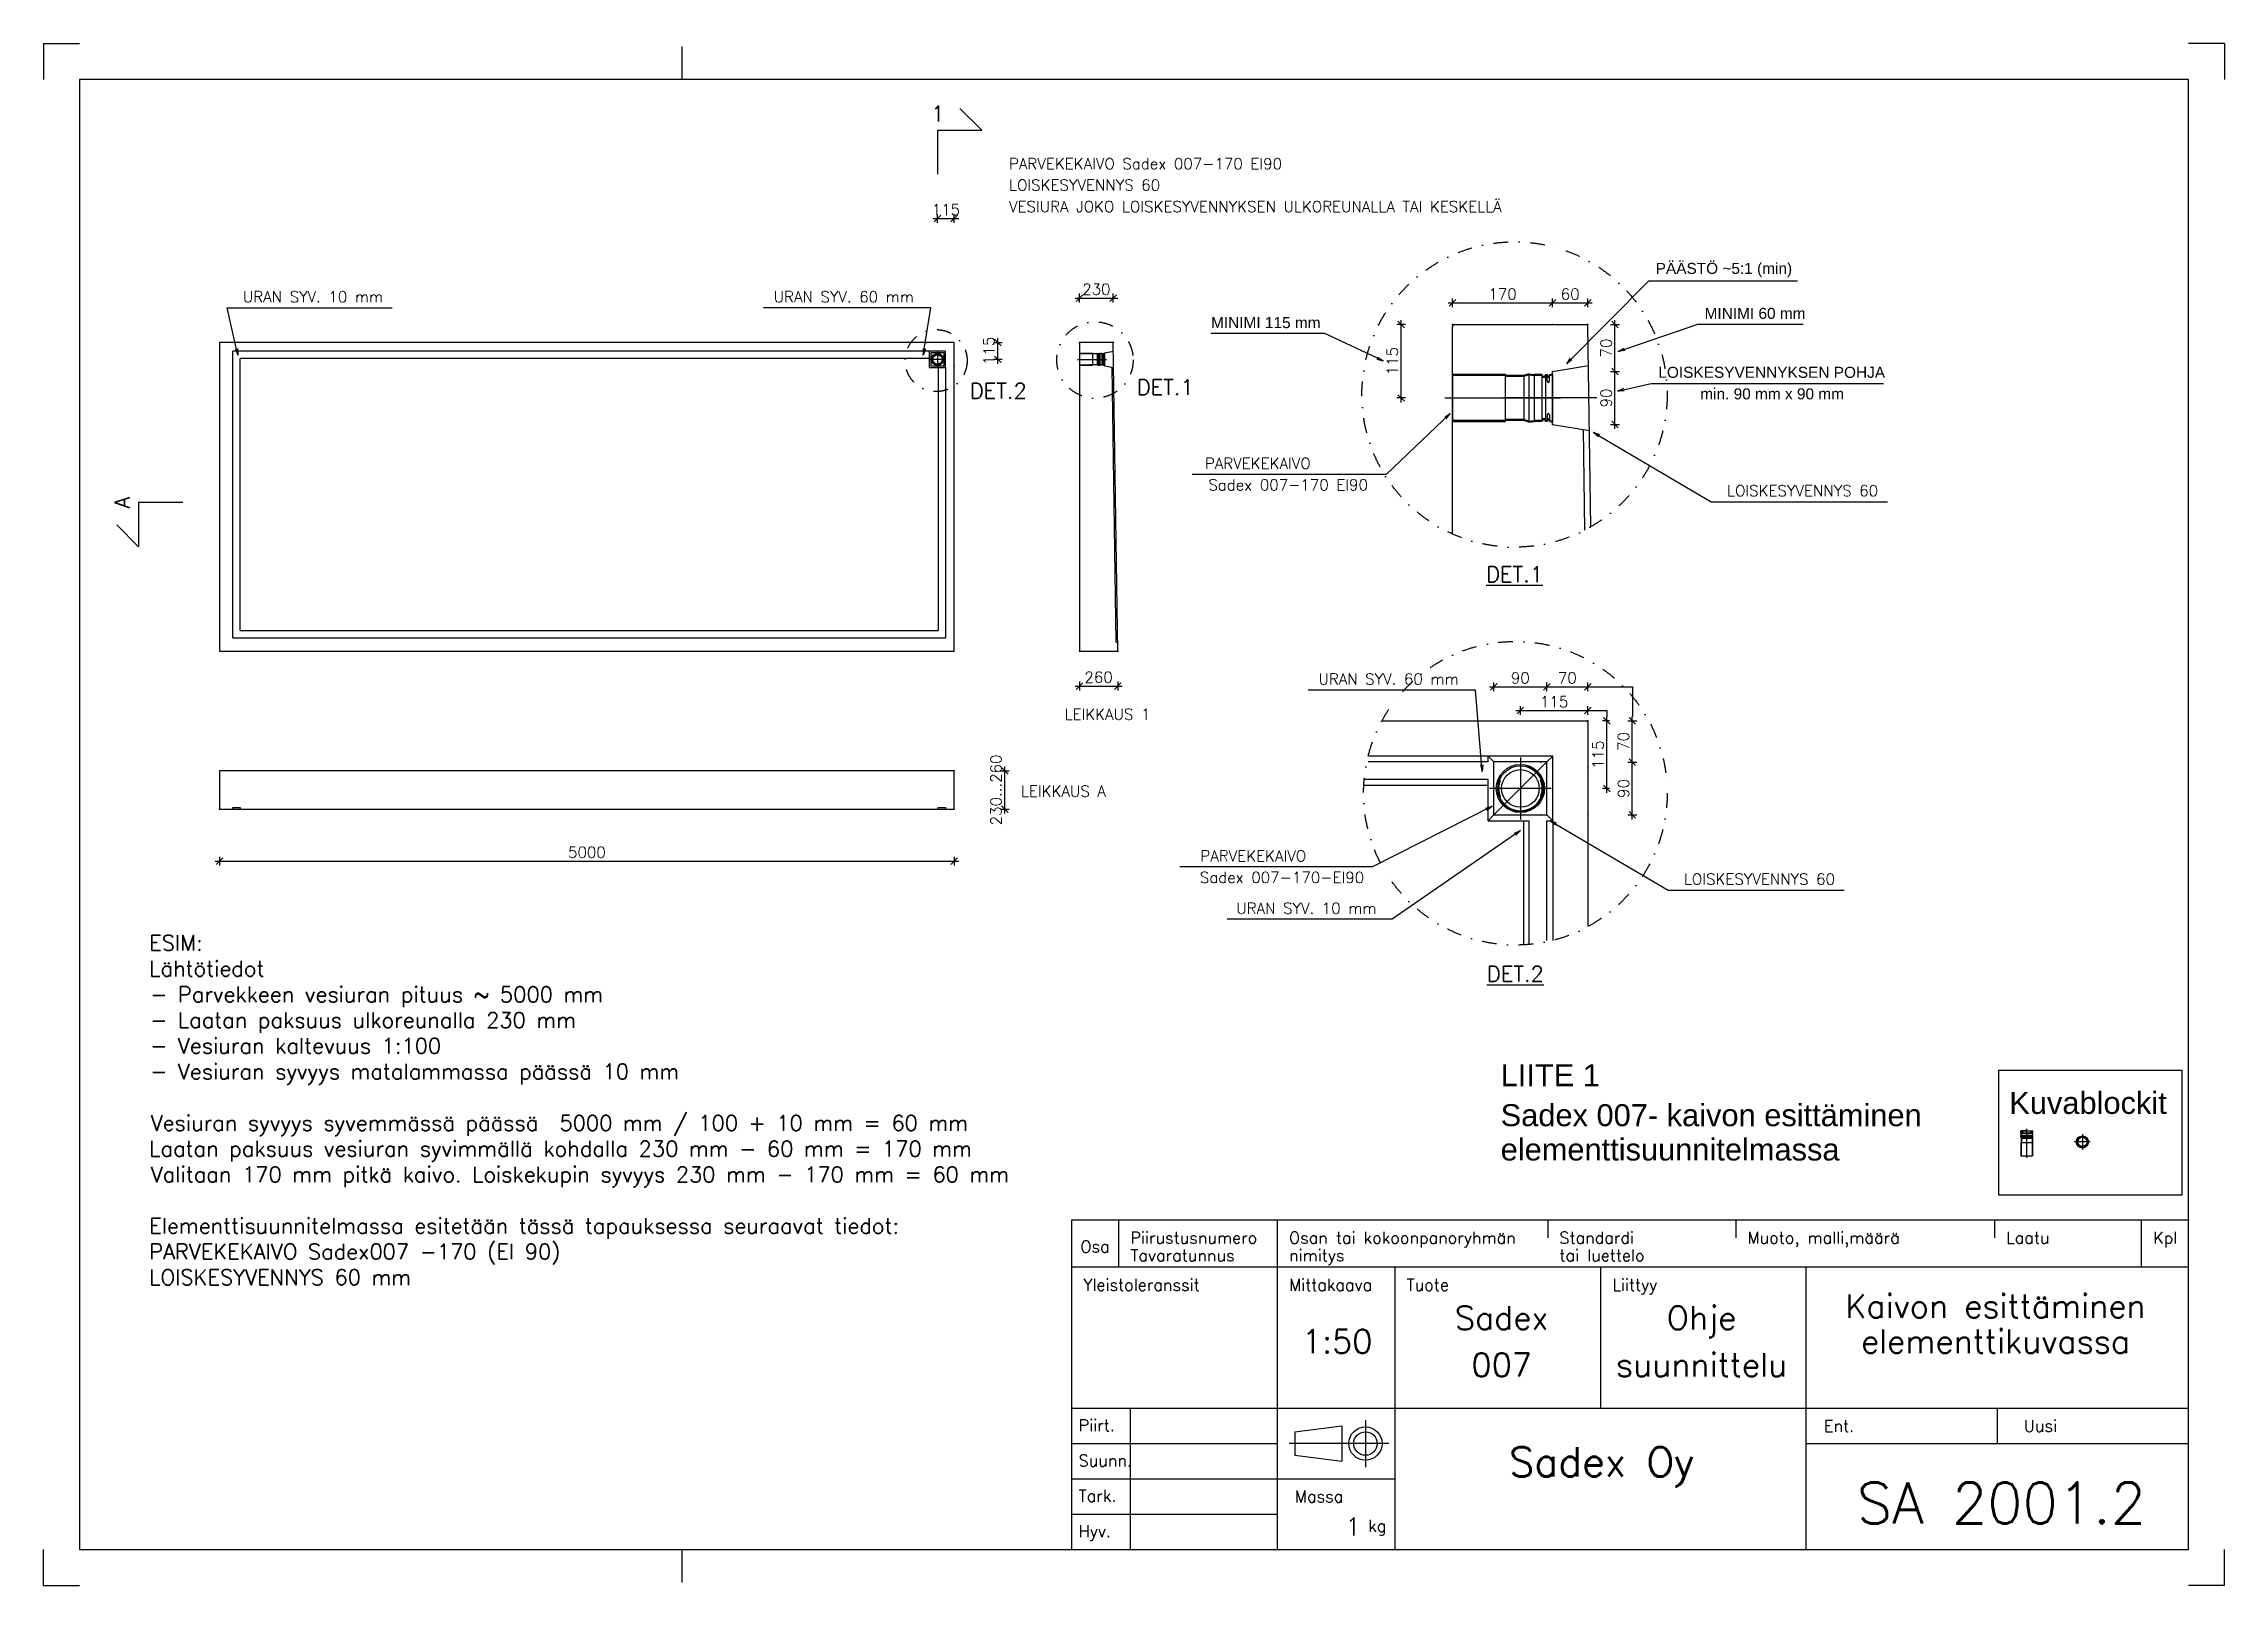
# Model space of a CAD drawing. Header units: millimetres. Extents: x 5 to 14845, y 5 to 10495.
import ezdxf
from ezdxf.enums import TextEntityAlignment as Align

# ---------------------------------------------------------------- set-up
doc = ezdxf.new("R2010")
doc.units = ezdxf.units.MM
doc.header["$LTSCALE"] = 50
for name, pattern in [('DASHDOT', [25.4, 12.7, -6.35, 0, -6.35]), ('DASHED', [4, 2, -2]), ('PKEL', [5, 2, -1.5, 0, -1.5])]:
    doc.linetypes.add(name, pattern=pattern)
for name, color, linetype in [('A2MERKINNAT_ALA', 7, 'Continuous'), ('K_ARKKI', 1, 'Continuous'), ('K_KESKIVIIVA', 7, 'Continuous'), ('OSASUURENNOS_KEHYS', 7, 'Continuous'), ('OSASUURENNOS_TEKSTI', 7, 'Continuous'), ('R8MERKINNAT', 7, 'Continuous')]:
    doc.layers.add(name, color=color, linetype=linetype)
doc.styles.add('arial', font='arial.ttf', dxfattribs={"width": 0.8})
doc.styles.add('MODERN', font='ROMANS')
doc.styles.get("Standard").update_dxf_attribs({"font": 'ROMANS'})
doc.dimstyles.new('OSAMITAT_HOUSE_30', dxfattribs={"dimscale": 30, "dimtxt": 2.5, "dimasz": 1.5, "dimexe": 1, "dimexo": 0, "dimgap": 0.75, "dimtad": 1, "dimdec": 0, "dimdsep": 46, "dimtxsty": 'Standard', "dimblk": 'OBLIQUE', "dimcen": 0.09, "dimdle": 1, "dimazin": 2, "dimtfac": 1, "dimtdec": 3, "dimtmove": 1, "dimatfit": 3, "dimldrblk": 'OPEN', "dimfxl": 0, "dimtolj": 1, "dimarcsym": 0})

# ---------------------------------------------------------------- blocks, each defined once
blk = doc.blocks.new('ALMERK')
at = {"linetype": 'Continuous', "lineweight": -3}
for p, q in [((-10, 10), (-5.05, 14.95)), ((0, 10), (-10, 10)), ((0, 0), (0, 10))]:
    blk.add_line(p, q, dxfattribs=at)
at = {"lineweight": -3}
blk.add_attdef('MERKINTÄ', text='', height=3.5, dxfattribs=at).set_placement((0, 12), align=Align.CENTER)
blk = doc.blocks.new('_OBLIQUE')
at = {"color": 0, "linetype": 'ByBlock', "lineweight": -2}
blk.add_line((-0.5, -0.5), (0.5, 0.5), dxfattribs=at)
blk = doc.blocks.new('*D8')
at = {"color": 0, "linetype": 'Continuous', "lineweight": -2}
for p, q in [((7024, 6124), (7344, 6124)), ((7054, 6154), (7054, 6094)), ((7314, 6154), (7314, 6094))]:
    blk.add_line(p, q, dxfattribs=at)
for p in [(7054, 6362), (7314, 6362), (7314, 6124)]:
    blk.add_point(p, dxfattribs=at)
at = {"color": 0, "linetype": 'Continuous', "lineweight": -2, "xscale": 45, "yscale": 45}
blk.add_blockref('_OBLIQUE', (7054, 6124), dxfattribs=at)
at = {"color": 0, "linetype": 'Continuous', "lineweight": -2, "xscale": 45, "yscale": 45, "rotation": 180}
blk.add_blockref('_OBLIQUE', (7314, 6124), dxfattribs=at)
at = {"color": 0, "lineweight": -2, "insert": (7184, 6184), "char_height": 75, "attachment_point": 5}
blk.add_mtext('260', dxfattribs=at)
blk = doc.blocks.new('_OPEN')
at = {"color": 0, "linetype": 'ByBlock', "lineweight": -2}
for p, q in [((-1, 0.17), (0, 0)), ((-1, -0.17), (0, 0)), ((0, 0), (-1, 0))]:
    blk.add_line(p, q, dxfattribs=at)
blk = doc.blocks.new('*D9')
at = {"color": 0, "linetype": 'Continuous', "lineweight": -2}
for p, q in [((7024, 8764), (7314, 8764)), ((7054, 8734), (7054, 8794)), ((7284, 8734), (7284, 8794))]:
    blk.add_line(p, q, dxfattribs=at)
for p in [(7284, 8764), (7054, 8462), (7284, 8462)]:
    blk.add_point(p, dxfattribs=at)
at = {"color": 0, "linetype": 'Continuous', "lineweight": -2, "xscale": 45, "yscale": 45}
blk.add_blockref('_OBLIQUE', (7054, 8764), dxfattribs=at)
at = {"color": 0, "linetype": 'Continuous', "lineweight": -2, "xscale": 45, "yscale": 45, "rotation": 180}
blk.add_blockref('_OBLIQUE', (7284, 8764), dxfattribs=at)
at = {"color": 0, "lineweight": -2, "insert": (7169, 8824), "char_height": 75, "attachment_point": 5}
blk.add_mtext('230', dxfattribs=at)
blk = doc.blocks.new('*D10')
at = {"color": 0, "linetype": 'Continuous', "lineweight": -2}
for p, q in [((1172, 4933), (6232, 4933)), ((1202, 4963), (1202, 4903)), ((6202, 4963), (6202, 4903))]:
    blk.add_line(p, q, dxfattribs=at)
for p in [(1202, 5287), (6202, 5287), (6202, 4933)]:
    blk.add_point(p, dxfattribs=at)
at = {"color": 0, "linetype": 'Continuous', "lineweight": -2, "xscale": 45, "yscale": 45, "rotation": 180}
blk.add_blockref('_OBLIQUE', (1202, 4933), dxfattribs=at)
at = {"color": 0, "linetype": 'Continuous', "lineweight": -2, "xscale": 45, "yscale": 45}
blk.add_blockref('_OBLIQUE', (6202, 4933), dxfattribs=at)
at = {"color": 0, "lineweight": -2, "insert": (3702, 4993), "char_height": 75, "attachment_point": 5}
blk.add_mtext('5000', dxfattribs=at)
blk = doc.blocks.new('*D11')
at = {"color": 0, "linetype": 'Continuous', "lineweight": -2}
for p, q in [((6057, 9305), (6232, 9305)), ((6087, 9275), (6087, 9335)), ((6202, 9275), (6202, 9335))]:
    blk.add_line(p, q, dxfattribs=at)
for p in [(6202, 9305), (6087, 8302), (6202, 8302)]:
    blk.add_point(p, dxfattribs=at)
at = {"color": 0, "linetype": 'Continuous', "lineweight": -2, "xscale": 45, "yscale": 45}
blk.add_blockref('_OBLIQUE', (6087, 9305), dxfattribs=at)
at = {"color": 0, "linetype": 'Continuous', "lineweight": -2, "xscale": 45, "yscale": 45, "rotation": 180}
blk.add_blockref('_OBLIQUE', (6202, 9305), dxfattribs=at)
at = {"color": 0, "lineweight": -2, "insert": (6145, 9365), "char_height": 75, "attachment_point": 5}
blk.add_mtext('115', dxfattribs=at)
blk = doc.blocks.new('*D12')
at = {"color": 0, "linetype": 'Continuous', "lineweight": -2}
for p, q in [((6468, 8462), (6528, 8462)), ((6498, 8317), (6498, 8492)), ((6468, 8347), (6528, 8347))]:
    blk.add_line(p, q, dxfattribs=at)
for p in [(6012, 8462), (6498, 8462), (6042, 8347)]:
    blk.add_point(p, dxfattribs=at)
at = {"color": 0, "linetype": 'Continuous', "lineweight": -2, "xscale": 45, "yscale": 45}
for p, rotation in [((6498, 8462), 270), ((6498, 8347), 90)]:
    blk.add_blockref('_OBLIQUE', p, dxfattribs=dict(at, rotation=rotation))
at = {"color": 0, "lineweight": -2, "insert": (6438, 8404), "char_height": 75, "attachment_point": 5, "rotation": 90}
blk.add_mtext('115', dxfattribs=at)
blk = doc.blocks.new('*D13')
at = {"color": 0, "linetype": 'Continuous', "lineweight": -2}
for p, q in [((9593, 8701), (9593, 8761)), ((10273, 8701), (10273, 8761)), ((9563, 8731), (10303, 8731))]:
    blk.add_line(p, q, dxfattribs=at)
for p in [(10273, 8731), (9593, 8584), (10273, 8264)]:
    blk.add_point(p, dxfattribs=at)
at = {"color": 0, "linetype": 'Continuous', "lineweight": -2, "xscale": 45, "yscale": 45, "rotation": 180}
blk.add_blockref('_OBLIQUE', (9593, 8731), dxfattribs=at)
at = {"color": 0, "linetype": 'Continuous', "lineweight": -2, "xscale": 45, "yscale": 45}
blk.add_blockref('_OBLIQUE', (10273, 8731), dxfattribs=at)
at = {"color": 0, "lineweight": -2, "insert": (9933, 8791), "char_height": 75, "attachment_point": 5}
blk.add_mtext('170', dxfattribs=at)
blk = doc.blocks.new('*D14')
at = {"color": 0, "linetype": 'Continuous', "lineweight": -2}
for p, q in [((10273, 8701), (10273, 8761)), ((10513, 8701), (10513, 8761)), ((10243, 8731), (10543, 8731))]:
    blk.add_line(p, q, dxfattribs=at)
for p in [(10513, 8731), (10513, 8584), (10273, 8264)]:
    blk.add_point(p, dxfattribs=at)
at = {"color": 0, "linetype": 'Continuous', "lineweight": -2, "xscale": 45, "yscale": 45}
blk.add_blockref('_OBLIQUE', (10273, 8731), dxfattribs=at)
at = {"color": 0, "linetype": 'Continuous', "lineweight": -2, "xscale": 45, "yscale": 45, "rotation": 180}
blk.add_blockref('_OBLIQUE', (10513, 8731), dxfattribs=at)
at = {"color": 0, "lineweight": -2, "insert": (10393, 8791), "char_height": 75, "attachment_point": 5}
blk.add_mtext('60', dxfattribs=at)
blk = doc.blocks.new('*D15')
at = {"color": 0, "linetype": 'Continuous', "lineweight": -2}
for p, q in [((10668, 8264), (10728, 8264)), ((10698, 7874), (10698, 8294)), ((10668, 7904), (10728, 7904))]:
    blk.add_line(p, q, dxfattribs=at)
for p in [(10273, 8264), (10698, 8264), (10273, 7904)]:
    blk.add_point(p, dxfattribs=at)
at = {"color": 0, "linetype": 'Continuous', "lineweight": -2, "xscale": 45, "yscale": 45}
for p, rotation in [((10698, 8264), 90), ((10698, 7904), 270)]:
    blk.add_blockref('_OBLIQUE', p, dxfattribs=dict(at, rotation=rotation))
at = {"color": 0, "lineweight": -2, "insert": (10638, 8084), "char_height": 75, "attachment_point": 5, "rotation": 90}
blk.add_mtext('90', dxfattribs=at)
blk = doc.blocks.new('*D16')
at = {"color": 0, "linetype": 'Continuous', "lineweight": -2}
for p, q in [((10698, 8234), (10698, 8614)), ((10668, 8584), (10728, 8584)), ((10668, 8264), (10728, 8264))]:
    blk.add_line(p, q, dxfattribs=at)
for p in [(10273, 8584), (10698, 8584), (10273, 8264)]:
    blk.add_point(p, dxfattribs=at)
at = {"color": 0, "linetype": 'Continuous', "lineweight": -2, "xscale": 45, "yscale": 45}
for p, rotation in [((10698, 8584), 90), ((10698, 8264), 270)]:
    blk.add_blockref('_OBLIQUE', p, dxfattribs=dict(at, rotation=rotation))
at = {"color": 0, "lineweight": -2, "insert": (10638, 8424), "char_height": 75, "attachment_point": 5, "rotation": 90}
blk.add_mtext('70', dxfattribs=at)
blk = doc.blocks.new('*D17')
at = {"color": 0, "linetype": 'Continuous', "lineweight": -2}
for p, q in [((9243, 8054), (9243, 8614)), ((9273, 8584), (9213, 8584)), ((9273, 8084), (9213, 8084))]:
    blk.add_line(p, q, dxfattribs=at)
for p in [(9243, 8584), (9593, 8584), (9593, 8084)]:
    blk.add_point(p, dxfattribs=at)
at = {"color": 0, "linetype": 'Continuous', "lineweight": -2, "xscale": 45, "yscale": 45}
for p, rotation in [((9243, 8584), 90), ((9243, 8084), 270)]:
    blk.add_blockref('_OBLIQUE', p, dxfattribs=dict(at, rotation=rotation))
at = {"color": 0, "lineweight": -2, "insert": (9183, 8334), "char_height": 75, "attachment_point": 5, "rotation": 90}
blk.add_mtext('115', dxfattribs=at)
blk = doc.blocks.new('*D18')
at = {"color": 0, "linetype": 'Continuous', "lineweight": -2}
for p, q in [((6516, 5547), (6576, 5547)), ((6546, 5257), (6546, 5577)), ((6516, 5287), (6576, 5287))]:
    blk.add_line(p, q, dxfattribs=at)
for p in [(6202, 5547), (6546, 5547), (6202, 5287)]:
    blk.add_point(p, dxfattribs=at)
at = {"color": 0, "linetype": 'Continuous', "lineweight": -2, "xscale": 45, "yscale": 45}
for p, rotation in [((6546, 5547), 270), ((6546, 5287), 90)]:
    blk.add_blockref('_OBLIQUE', p, dxfattribs=dict(at, rotation=rotation))
at = {"color": 0, "lineweight": -2, "insert": (6486, 5417), "char_height": 75, "attachment_point": 5, "rotation": 90}
blk.add_mtext('230...260', dxfattribs=at)
blk = doc.blocks.new('*D19')
at = {"color": 0, "linetype": 'Continuous', "lineweight": -2}
for p, q in [((10024, 5957), (10544, 5957)), ((10054, 5927), (10054, 5987)), ((10514, 5927), (10514, 5987))]:
    blk.add_line(p, q, dxfattribs=at)
for p in [(10514, 5957), (10054, 5293), (10514, 5253)]:
    blk.add_point(p, dxfattribs=at)
at = {"color": 0, "linetype": 'Continuous', "lineweight": -2, "xscale": 45, "yscale": 45, "rotation": 180}
blk.add_blockref('_OBLIQUE', (10054, 5957), dxfattribs=at)
at = {"color": 0, "linetype": 'Continuous', "lineweight": -2, "xscale": 45, "yscale": 45}
blk.add_blockref('_OBLIQUE', (10514, 5957), dxfattribs=at)
at = {"color": 0, "lineweight": -2, "insert": (10284, 6017), "char_height": 75, "attachment_point": 5}
blk.add_mtext('115', dxfattribs=at)
blk = doc.blocks.new('*D20')
at = {"color": 0, "linetype": 'Continuous', "lineweight": -2}
for p, q in [((9844, 6119), (10264, 6119)), ((9874, 6089), (9874, 6149)), ((10234, 6089), (10234, 6149))]:
    blk.add_line(p, q, dxfattribs=at)
for p in [(10234, 6119), (9874, 5567), (10234, 5567)]:
    blk.add_point(p, dxfattribs=at)
at = {"color": 0, "linetype": 'Continuous', "lineweight": -2, "xscale": 45, "yscale": 45, "rotation": 180}
blk.add_blockref('_OBLIQUE', (9874, 6119), dxfattribs=at)
at = {"color": 0, "linetype": 'Continuous', "lineweight": -2, "xscale": 45, "yscale": 45}
blk.add_blockref('_OBLIQUE', (10234, 6119), dxfattribs=at)
at = {"color": 0, "lineweight": -2, "insert": (10054, 6179), "char_height": 75, "attachment_point": 5}
blk.add_mtext('90', dxfattribs=at)
blk = doc.blocks.new('*D21')
at = {"color": 0, "linetype": 'Continuous', "lineweight": -2}
for p, q in [((10204, 6119), (10544, 6119)), ((10234, 6089), (10234, 6149)), ((10514, 6089), (10514, 6149))]:
    blk.add_line(p, q, dxfattribs=at)
for p in [(10514, 6119), (10234, 5567), (10514, 5567)]:
    blk.add_point(p, dxfattribs=at)
at = {"color": 0, "linetype": 'Continuous', "lineweight": -2, "xscale": 45, "yscale": 45, "rotation": 180}
blk.add_blockref('_OBLIQUE', (10234, 6119), dxfattribs=at)
at = {"color": 0, "linetype": 'Continuous', "lineweight": -2, "xscale": 45, "yscale": 45}
blk.add_blockref('_OBLIQUE', (10514, 6119), dxfattribs=at)
at = {"color": 0, "lineweight": -2, "insert": (10374, 6179), "char_height": 75, "attachment_point": 5}
blk.add_mtext('70', dxfattribs=at)
blk = doc.blocks.new('*D22')
at = {"color": 0, "linetype": 'Continuous', "lineweight": -2}
for p, q in [((10786, 5607), (10846, 5607)), ((10816, 5217), (10816, 5637)), ((10786, 5247), (10846, 5247))]:
    blk.add_line(p, q, dxfattribs=at)
for p in [(10194, 5607), (10816, 5607), (10194, 5247)]:
    blk.add_point(p, dxfattribs=at)
at = {"color": 0, "linetype": 'Continuous', "lineweight": -2, "xscale": 45, "yscale": 45}
for p, rotation in [((10816, 5607), 90), ((10816, 5247), 270)]:
    blk.add_blockref('_OBLIQUE', p, dxfattribs=dict(at, rotation=rotation))
at = {"color": 0, "lineweight": -2, "insert": (10756, 5427), "char_height": 75, "attachment_point": 5, "rotation": 90}
blk.add_mtext('90', dxfattribs=at)
blk = doc.blocks.new('*D23')
at = {"color": 0, "linetype": 'Continuous', "lineweight": -2}
for p, q in [((10786, 5887), (10846, 5887)), ((10816, 5577), (10816, 5917)), ((10786, 5607), (10846, 5607))]:
    blk.add_line(p, q, dxfattribs=at)
for p in [(10514, 5887), (10816, 5887), (10194, 5607)]:
    blk.add_point(p, dxfattribs=at)
at = {"color": 0, "linetype": 'Continuous', "lineweight": -2, "xscale": 45, "yscale": 45}
for p, rotation in [((10816, 5887), 90), ((10816, 5607), 270)]:
    blk.add_blockref('_OBLIQUE', p, dxfattribs=dict(at, rotation=rotation))
at = {"color": 0, "lineweight": -2, "insert": (10756, 5747), "char_height": 75, "attachment_point": 5, "rotation": 90}
blk.add_mtext('70', dxfattribs=at)
blk = doc.blocks.new('Sadex007x-170-sivu')
at = {"color": 1, "linetype": 'Continuous', "lineweight": -3}
for p, q in [((0, 0), (-41, 0)), ((-40, -5), (-41, 0)), ((-40, 0), (40, 0)), ((40, 0), (41, 0)), ((40, -5), (41, 0)), ((-41, -40), (-40, -31)), ((-40, -5), (-38.5, -5)), ((-40, -5), (-39, -5)), ((-40, -12), (-40, -9)), ((-40, -9), (-38.5, -9)), ((-40, -12), (-38.5, -12)), ((-40, -12), (-39, -12)), ((-40, -18), (-38.5, -18)), ((-40, -18), (-40, -31)), ((-37, -15.5), (-37, -14.5)), ((37, -15.5), (37, -14.5)), ((40, -5), (38.5, -5)), ((40, -9), (38.5, -9)), ((40, -12), (38.5, -12)), ((40, -18), (38.5, -18)), ((40, -5), (39, -5)), ((40, -12), (39, -12)), ((40, -9), (40, -12)), ((40, -18), (40, -31)), ((41, -40), (40, -31)), ((-41, -40), (-38.3, -49)), ((-38.3, -49), (-38.3, -103.5)), ((41, -40), (38.2, -49)), ((38.2, -49), (38.2, -103.5)), ((-33.5, -170), (33.5, -170))]:
    blk.add_line(p, q, dxfattribs=at)
at = {"color": 7, "linetype": 'DASHED', "lineweight": -3}
for p, q in [((-38.5, -5), (-39.5, 0)), ((39.5, 0), (38.5, -5)), ((-39.5, -40), (-38.5, -31)), ((-38.5, -12.1), (-38.5, -9)), ((-38.5, -18), (-38.5, -31)), ((-35.5, -15.5), (-35.5, -14.5)), ((35.5, -15.5), (35.5, -14.5)), ((38.5, -9), (38.5, -12)), ((38.5, -18), (38.5, -31)), ((39.5, -40), (38.5, -31)), ((-39.5, -40), (-36.8, -49)), ((-36.8, -49), (-36.8, -80)), ((39.5, -40), (36.8, -49)), ((36.8, -49), (36.8, -80)), ((-38.5, -80), (-38.5, -170)), ((38.5, -80), (38.5, -170))]:
    blk.add_line(p, q, dxfattribs=at)
at = {"color": 7, "linetype": 'DASHDOT', "lineweight": -3}
blk.add_line((0, -183.1), (0, 13.6), dxfattribs=at)
at = {"color": 8, "linetype": 'Continuous', "lineweight": -3}
for p, q in [((-40, -31), (40, -31)), ((-29, -5), (-38.5, -5)), ((-29, -9), (-38.5, -9)), ((-38, -12), (38, -12)), ((-38, -18), (38, -18)), ((29, -5), (38.5, -5)), ((29, -9), (38.5, -9)), ((-41, -40), (41, -40)), ((-38.3, -49), (38.2, -49)), ((39, -80), (-39, -80))]:
    blk.add_line(p, q, dxfattribs=at)
at = {"color": 1, "linetype": 'Continuous', "lineweight": -3}
blk.add_lwpolyline([(-40, -170), (40, -170), (40, -80), (-40, -80)], close=True, dxfattribs=at)
for centre, start, end in [((-39.5, -7.5), 11.537, 90), ((-39.5, -6.5), 270, 348.463), ((-39.5, -14.5), 0, 90), ((-39.5, -15.5), 270, 0), ((39.5, -14.5), 90, 180), ((39.5, -15.5), 180, 270), ((39.5, -7.5), 90, 168.463), ((39.5, -6.5), 191.537, 270)]:
    blk.add_arc(centre, 2.5, start, end, dxfattribs=at)
at = {"color": 7, "linetype": 'DASHED', "lineweight": -3}
for centre, start, end in [((-38, -7.5), 11.537, 90), ((-38, -6.5), 270, 348.463), ((-38, -14.5), 0, 90), ((-38, -15.5), 270, 0), ((38, -14.5), 90, 180), ((38, -15.5), 180, 270), ((38, -7.5), 90, 168.463), ((38, -6.5), 191.537, 270)]:
    blk.add_arc(centre, 2.5, start, end, dxfattribs=at)
at = {"color": 8, "linetype": 'Continuous', "lineweight": -3}
for centre, start, end in [((-29, -7.5), 11.537, 90), ((-29, -6.5), 270, 348.463), ((29, -7.5), 90, 168.463), ((29, -6.5), 191.537, 270)]:
    blk.add_arc(centre, 2.5, start, end, dxfattribs=at)
blk = doc.blocks.new('Sadex007x-170-ylä')
at = {"color": 8, "linetype": 'Continuous', "lineweight": -3}
for p, q in [((-34.2, 14.2), (-35.6, 14.7)), ((34.2, 14.2), (35.6, 14.7)), ((-34.2, -14.2), (-35.6, -14.7)), ((34.2, -14.2), (35.6, -14.7))]:
    blk.add_line(p, q, dxfattribs=at)
at = {"color": 1, "linetype": 'Continuous', "lineweight": -3}
blk.add_circle((0, 0), 41, dxfattribs=at)
at = {"color": 7, "linetype": 'DASHED', "lineweight": -3}
blk.add_circle((0, 0), 40, dxfattribs=at)
at = {"color": 8, "linetype": 'Continuous', "lineweight": -3}
blk.add_circle((0, 0), 38.5, dxfattribs=at)
at = {"color": 7, "linetype": 'Continuous', "lineweight": -3}
blk.add_circle((0, 0), 32, dxfattribs=at)
at = {"color": 8, "linetype": 'Continuous', "lineweight": -3}
for radius, start, end in [(38.5, 135, 225), (37, 157.5, 202.5), (38.5, 315, 45), (37, 337.5, 22.5)]:
    blk.add_arc((0, 0), radius, start, end, dxfattribs=at)
at = {"layer": 'K_KESKIVIIVA', "color": 7, "linetype": 'DASHDOT', "lineweight": -3}
for p, q in [((0, 52.6), (0, -52.6)), ((52.6, 0), (-52.6, 0))]:
    blk.add_line(p, q, dxfattribs=at)
blk = doc.blocks.new('OTSIKKO')
at = {"color": 7, "linetype": 'Continuous', "lineweight": -3}
for p, q in [((0, 56), (-190, 56)), ((-190, 56), (-190, 0)), ((-182, 56), (-182, 48)), ((-155, 56), (-155, 0)), ((-109, 56), (-109, 53)), ((-77, 56), (-77, 53)), ((-33, 56), (-33, 53)), ((-8, 48), (-8, 56)), ((0, 0), (0, 56)), ((0, 48), (-190, 48)), ((-135, 48), (-135, 0)), ((-100, 48), (-100, 24)), ((-65, 0), (-65, 48)), ((-190, 24), (0, 24)), ((-180, 24), (-180, 0)), ((-32.5, 18), (-32.5, 24)), ((-152, 20), (-144, 21)), ((-152, 20), (-152, 20)), ((-152, 20), (-152, 16)), ((-144, 21), (-144, 15)), ((-190, 18), (-155, 18)), ((-152, 16), (-144, 15)), ((-65, 18), (0, 18)), ((-190, 12), (-135, 12)), ((-190, 6), (-155, 6)), ((-190, 0), (0, 0)), ((-32.5, 0), (-32.5, 0))]:
    blk.add_line(p, q, dxfattribs=at)
at = {"color": 7, "linetype": 'DASHDOT', "lineweight": -3}
for p, q in [((-140, 22), (-140, 14)), ((-136, 18), (-153, 18))]:
    blk.add_line(p, q, dxfattribs=at)
at = {"color": 7, "linetype": 'Continuous', "lineweight": -3}
for radius in [2.83, 2]:
    blk.add_circle((-140, 18), radius, dxfattribs=at)
for p in [(0, 56), (0, 56), (0, 56), (-190, 0)]:
    blk.add_point(p, dxfattribs=at)
at = {"color": 7, "lineweight": -3}
for s, p in [('Osa', (-186, 50.5)), ('kg', (-138, 3))]:
    blk.add_text(s, height=2, dxfattribs=at).set_placement(p, align=Align.CENTER)
for s, p in [('Piirustusnumero', (-180, 52)), ('Osan tai kokoonpanoryhmän', (-153, 52)), ('Standardi', (-107, 52)), ('Muoto, malli,määrä', (-75, 52)), ('Laatu', (-31, 52)), ('Kpl', (-6, 52)), ('Tavaratunnus', (-180, 49)), ('nimitys', (-153, 49)), ('tai luettelo', (-107, 49)), ('Yleistoleranssit', (-188, 44)), ('Mittakaava', (-153, 44)), ('Tuote', (-133, 44)), ('Liittyy', (-98, 44)), ('Piirt.', (-188.8, 20.1)), ('Ent.', (-62, 20)), ('Uusi', (-28, 20)), ('Suunn.', (-188.8, 14.1)), ('Tark.', (-188.8, 8.1)), ('Massa', (-152, 8)), ('Hyv.', (-188.8, 2.1))]:
    blk.add_text(s, height=2, dxfattribs=at).set_placement(p)
at = {"color": 1, "lineweight": -3, "flags": 8}
for tag, height, p in [('TOLER1', 4, (-172.81, 37.38)), ('TUOTE1', 4, (-116.81, 37.38)), ('LIITTYY1', 4, (-82.81, 37.38)), ('NIMITYS1', 4, (-32.81, 39.38)), ('MITTAK', 4, (-144.81, 33.38)), ('NIMITYS2', 4, (-32.81, 33.38)), ('TOLER2', 4, (-172.81, 29.38)), ('TUOTE2', 4, (-116.81, 29.38)), ('LIITTYY2', 4, (-82.81, 29.38)), ('NIMITYS3', 4, (-32.81, 27.38)), ('YRITYS1', 5, (-99.81, 12.38)), ('PIIRNO.', 7, (-31.81, 4.38)), ('YRITYS2', 5, (-99.81, 5.38))]:
    blk.add_attdef(tag, text='', height=height, dxfattribs=at).set_placement(p, align=Align.CENTER)
at = {"color": 7, "lineweight": -3, "flags": 8}
for tag, p in [('PIIRTÄJÄ', (-168.81, 19.38)), ('SUUNNITTELIJA', (-168.81, 13.38))]:
    blk.add_attdef(tag, text='', height=2, dxfattribs=at).set_placement(p, align=Align.CENTER)
at = {"color": 1, "lineweight": -3, "flags": 8}
blk.add_attdef('MASSA', text='', height=3, dxfattribs=at).set_placement((-140.81, 2.38), align=Align.RIGHT)
blk = doc.blocks.new('*S7')
at = {"color": 7, "linetype": 'Continuous', "lineweight": -3}
for p, q in [((5, 10495), (5, 10250)), ((5, 10495), (250, 10495)), ((4350, 10250), (4350, 10475)), ((14845, 10495), (14600, 10495)), ((14845, 10495), (14845, 10250)), ((5, 5), (5, 250)), ((4350, 25), (4350, 250)), ((14845, 5), (14845, 250)), ((5, 5), (250, 5)), ((14845, 5), (14600, 5))]:
    blk.add_line(p, q, dxfattribs=at)
at = {"color": 0, "linetype": 'Continuous', "lineweight": -3}
blk.add_lwpolyline([(250, 250), (14600, 250), (14600, 10250), (250, 10250)], close=True, dxfattribs=at)

msp = doc.modelspace()

# ---------------------------------------------------------------- linework, layer by layer
at = {"color": 1, "linetype": 'Continuous', "lineweight": -3}
for p, q in [((10272.9, 7930), (10272.9, 8238)), ((10272.9, 8238), (10272.9, 7930)), ((10272.9, 7930), (10272.9, 7938.8))]:
    msp.add_line(p, q, dxfattribs=at)
at = {"color": 7, "linetype": 'DASHDOT', "lineweight": -3}
msp.add_line((10574, 8084), (9529.1, 8084), dxfattribs=at)
at = {"color": 7, "linetype": 'Continuous', "lineweight": -3}
msp.add_line((9874.5, 5247.3), (10234.5, 5607.3), dxfattribs=at)
msp.add_lwpolyline([(13307.5, 2661.6), (14558.5, 2661.6), (14558.5, 3507.5), (13307.5, 3507.5)], close=True, dxfattribs=at)
at = {"layer": 'OSASUURENNOS_KEHYS', "color": 7, "linetype": 'PKEL', "lineweight": -3}
for centre, radius in [((10014.5, 8107.6), 1038.7), ((6078.6, 8338.4), 210.9), ((7159.4, 8342.5), 259.7), ((10020.2, 5394.6), 1032.9)]:
    msp.add_circle(centre, radius, dxfattribs=at)
at = {"layer": 'R8MERKINNAT', "linetype": 'Continuous', "lineweight": -3}
for p, q in [((9592.9, 7158.3), (9592.9, 8572)), ((9604.9, 8584), (10501.1, 8584)), ((10532.6, 7207.4), (10513.1, 8572.2)), ((6032.1, 8401.6), (1292.1, 8401.6)), ((1292.1, 6451.6), (1292.1, 8401.6)), ((6032.1, 8351.6), (1342.1, 8351.6)), ((1342.1, 6501.6), (1342.1, 8351.6)), ((6142.1, 8401.6), (6032.1, 8401.6)), ((6032.1, 8401.6), (6032.1, 8291.6)), ((6142.1, 8291.6), (6142.1, 8401.6)), ((7224, 8391.6), (7285, 8401.6)), ((7224, 8301.6), (7224, 8391.6)), ((6032.1, 8291.6), (6142.1, 8291.6)), ((6092.1, 8291.6), (6092.1, 6501.6)), ((6142.1, 8291.6), (6142.1, 6451.6)), ((7224, 8301.6), (7286.8, 8291.1)), ((7303.2, 6421.6), (7276.4, 8292.8)), ((10272.9, 8264), (10517.4, 8304)), ((10272.9, 7904), (10272.9, 8264)), ((10272.9, 7904), (10523.8, 7861.9)), ((10492.9, 7185.7), (10483.1, 7868.7)), ((1292.1, 6451.6), (6142.1, 6451.6)), ((1342.1, 6501.6), (6092.1, 6501.6)), ((7302.5, 6471.6), (7312.5, 6471.6)), ((7303.2, 6421.6), (7313.2, 6421.6)), ((10544.5, 6118.8), (10816.3, 6118.8)), ((10816.3, 6118.8), (10816.3, 5917.3)), ((10544.5, 5957), (10643.2, 5957)), ((10643.2, 5957), (10643.2, 5917.3)), ((9112.3, 5887.3), (10502.5, 5887.3)), ((10514.5, 4487.6), (10514.5, 5875.3)), ((9834.5, 5647.3), (9018.7, 5647.3)), ((10274.5, 5647.3), (9834.5, 5647.3)), ((10274.5, 5647.3), (9834.5, 5647.3)), ((9874.5, 5607.3), (9834.5, 5647.3)), ((9834.5, 5607.3), (9834.5, 5647.3)), ((10234.5, 5607.3), (10274.5, 5647.3)), ((10274.5, 5207.3), (10274.5, 5647.3)), ((9834.5, 5607.3), (9018.7, 5607.3)), ((9874.5, 5247.3), (9874.5, 5607.3)), ((10234.5, 5607.3), (9874.5, 5607.3)), ((10234.5, 5247.3), (10234.5, 5607.3)), ((9834.5, 5487.3), (8988.6, 5487.3)), ((9834.5, 5447.3), (8988.6, 5447.3)), ((9834.5, 5207.3), (9834.5, 5487.3)), ((1292.1, 5286.5), (1292.1, 5296.5)), ((1292.1, 5296.5), (1342.1, 5296.5)), ((1342.1, 5296.5), (1342.1, 5286.5)), ((6092.1, 5286.5), (6092.1, 5296.5)), ((6092.1, 5296.5), (6142.1, 5296.5)), ((6142.1, 5296.5), (6142.1, 5286.5)), ((9874.5, 5247.3), (9834.5, 5207.3)), ((9834.5, 5207.3), (10114.5, 5207.3)), ((9834.5, 5207.3), (9954.5, 5207.3)), ((9874.5, 5247.3), (10234.5, 5247.3)), ((9994.5, 5207.3), (10114.5, 5207.3)), ((10074.5, 5207.3), (10074.5, 4363.1)), ((10114.5, 4363.1), (10114.5, 5207.3)), ((10234.5, 5247.3), (10274.5, 5207.3)), ((10234.5, 4393.5), (10234.5, 5207.3)), ((10234.5, 5207.3), (10274.5, 5207.3)), ((10274.5, 5207.3), (10274.5, 4393.5))]:
    msp.add_line(p, q, dxfattribs=at)
at = {"layer": 'R8MERKINNAT', "linetype": 'Continuous', "lineweight": -3, "flags": 128}
for points in [[(1202.1, 6361.6), (6202.1, 6361.6), (6202.1, 8461.6), (1202.1, 8461.6)], [(7054, 6361.6), (7314, 6361.6), (7284, 8461.6), (7054, 8461.6)], [(6042.1, 8301.6), (6132.1, 8301.6), (6132.1, 8391.6), (6042.1, 8391.6)], [(1202.1, 5286.5), (6202.1, 5286.5), (6202.1, 5546.5), (1202.1, 5546.5)]]:
    msp.add_lwpolyline(points, close=True, dxfattribs=at)
at = {"layer": 'R8MERKINNAT', "linetype": 'Continuous', "lineweight": -3}
for centre, start, end in [((9604.9, 8572), 90, 180), ((10501.1, 8572), 0.81846, 90), ((10502.5, 5875.3), 0, 90)]:
    msp.add_arc(centre, 12, start, end, dxfattribs=at)

# ---------------------------------------------------------------- block references
at = {"color": 7, "linetype": 'Continuous', "lineweight": -3}
for name, p in [('Sadex007x-170-ylä', (6087.1, 8346.6)), ('Sadex007x-170-sivu', (13500.1, 3096.8)), ('Sadex007x-170-ylä', (13878.4, 3022.3))]:
    msp.add_blockref(name, p, dxfattribs=at)
at = {"color": 7, "linetype": 'Continuous', "lineweight": -3, "rotation": 270}
msp.add_blockref('Sadex007x-170-sivu', (7224, 8346.6), dxfattribs=at)
at = {"color": 7, "linetype": 'Continuous', "lineweight": -3, "xscale": 4, "yscale": 4, "zscale": 4, "rotation": 270}
msp.add_blockref('Sadex007x-170-sivu', (10272.9, 8084), dxfattribs=at)
at = {"color": 7, "linetype": 'Continuous', "lineweight": -3, "xscale": 4, "yscale": 4, "zscale": 4}
msp.add_blockref('Sadex007x-170-ylä', (10054.5, 5427.3), dxfattribs=at)
at = {"layer": 'K_ARKKI', "color": 3, "linetype": 'Continuous', "lineweight": -3}
msp.add_blockref('*S7', (0, 0), dxfattribs=at)
at = {"layer": 'K_ARKKI', "color": 2, "linetype": 'Continuous', "lineweight": -3}
ref = msp.add_blockref('OTSIKKO', (14600, 250), dxfattribs=dict(at, xscale=40, yscale=40, zscale=0.8))
ref.add_attrib('MITTAK', '1:50', dxfattribs={"layer": '0', "color": 1, "lineweight": -3, "height": 160}).set_placement((8807.6, 1585.2), align=Align.CENTER)
ref.add_attrib('TUOTE1', 'Sadex', dxfattribs={"layer": '0', "color": 1, "lineweight": -3, "height": 160}).set_placement((9927.6, 1745.2), align=Align.CENTER)
ref.add_attrib('TUOTE2', '007', dxfattribs={"layer": '0', "color": 1, "lineweight": -3, "height": 160}).set_placement((9927.6, 1425.2), align=Align.CENTER)
ref.add_attrib('LIITTYY1', 'Ohje', dxfattribs={"layer": '0', "color": 1, "lineweight": -3, "height": 160}).set_placement((11287.6, 1745.2), align=Align.CENTER)
ref.add_attrib('LIITTYY2', 'suunnittelu', dxfattribs={"layer": '0', "color": 1, "lineweight": -3, "height": 160}).set_placement((11287.6, 1425.2), align=Align.CENTER)
ref.add_attrib('NIMITYS1', 'Kaivon esittäminen', dxfattribs={"layer": '0', "color": 1, "lineweight": -3, "height": 160}).set_placement((13287.6, 1825.2), align=Align.CENTER)
ref.add_attrib('NIMITYS2', 'elementtikuvassa', dxfattribs={"layer": '0', "color": 1, "lineweight": -3, "height": 160}).set_placement((13287.6, 1585.2), align=Align.CENTER)
ref.add_attrib('MASSA', '1', dxfattribs={"layer": '0', "color": 1, "lineweight": -3, "height": 120}).set_placement((8967.6, 345.2), align=Align.RIGHT)
ref.add_attrib('YRITYS1', 'Sadex Oy', dxfattribs={"layer": '0', "color": 1, "lineweight": -3, "height": 200}).set_placement((10607.6, 745.2), align=Align.CENTER)
ref.add_attrib('PIIRNO.', 'SA 2001.2', dxfattribs={"layer": '0', "color": 1, "lineweight": -3, "height": 280}).set_placement((13327.6, 425.2), align=Align.CENTER)
at = {"layer": 'R8MERKINNAT', "color": 7, "linetype": 'Continuous', "lineweight": -3}
ref = msp.add_blockref('ALMERK', (6089.1, 9606.1), dxfattribs=dict(at, xscale=30, yscale=-30, rotation=180))
ref.add_attrib('MERKINTÄ', '1', dxfattribs={"layer": '0', "lineweight": -3, "height": 105}).set_placement((6089.1, 9966.1), align=Align.CENTER)
at = {"layer": 'R8MERKINNAT', "color": 7, "linetype": 'Continuous', "lineweight": -3, "xscale": 30, "yscale": 30, "rotation": 90}
msp.add_blockref('ALMERK', (951.4, 7371.7), dxfattribs=at).add_auto_attribs({'MERKINTÄ': 'A'})

# ---------------------------------------------------------------- texts
at = {"layer": 'A2MERKINNAT_ALA', "lineweight": -3}
for s, p in [('PARVEKEKAIVO Sadex 007-170 EI90', (6574.5, 9640.6)), ('LOISKESYVENNYS 60', (6574.5, 9495.4)), ('VESIURA JOKO LOISKESYVENNYKSEN ULKOREUNALLA TAI KESKELLÄ', (6574.5, 9348.9)), ('LEIKKAUS 1', (6951.7, 5894.7)), ('LEIKKAUS A', (6654.7, 5371.3))]:
    msp.add_text(s, height=75, dxfattribs=at).set_placement(p)
at = {"layer": 'A2MERKINNAT_ALA', "lineweight": -3, "style": 'arial'}
for s, p in [('PÄÄSTÖ ~5:1 (min)', (11439.3, 8962.6)), ('MINIMI 115 mm', (8322, 8596.3)), ('MINIMI 60 mm', (11651.2, 8659.7)), ('LOISKESYVENNYKSEN POHJA', (11764.7, 8258.6)), ('min. 90 mm x 90 mm', (11767.5, 8113.5))]:
    msp.add_text(s, height=75, dxfattribs=at).set_placement(p, align=Align.MIDDLE)
at = {"layer": 'A2MERKINNAT_ALA', "lineweight": -3}
for s, p in [('URAN SYV. 10 mm', (1838.3, 8772.5)), ('URAN SYV. 60 mm', (5450.3, 8772.5)), ('PARVEKEKAIVO', (8267.6, 7639.4)), ('Sadex 007-170 EI90', (8474, 7492.8)), ('LOISKESYVENNYS 60', (11974.7, 7453)), ('URAN SYV. 60 mm', (9157.6, 6171.8)), ('PARVEKEKAIVO', (8236.8, 4968.5)), ('Sadex 007-170-EI90', (8432.2, 4821.9)), ('LOISKESYVENNYS 60', (11680.8, 4810.7)), ('URAN SYV. 10 mm', (8598.5, 4612.4))]:
    msp.add_text(s, height=75, dxfattribs=at).set_placement(p, align=Align.MIDDLE)
at = {"layer": 'OSASUURENNOS_TEKSTI', "color": 7, "lineweight": -3, "style": 'MODERN'}
for s, p in [('DET.2', (6501.1, 8079.6)), ('DET.1', (7637.5, 8104.4)), ('%%uDET.1', (10014.5, 6831.9)), ('%%uDET.2', (10020.2, 4112.9))]:
    msp.add_text(s, height=105, dxfattribs=at).set_placement(p, align=Align.CENTER)
at = {"layer": 'R8MERKINNAT', "color": 0, "lineweight": -3, "style": 'MODERN'}
for s, p in [('ESIM:', (723.4, 4323.6)), ('Lähtötiedot', (724.3, 4148.6)), ('- Parvekkeen vesiuran pituus ~ 5000 mm', (730.3, 3973.6)), ('- Laatan paksuus ulkoreunalla 230 mm', (730.3, 3798.6)), ('- Vesiuran kaltevuus 1:100', (730.3, 3623.6)), ('- Vesiuran syvyys matalammassa päässä 10 mm', (730.3, 3448.6)), ('Vesiuran syvyys syvemmässä päässä  5000 mm / 100 + 10 mm = 60 mm', (734.4, 3098.6)), ('Laatan paksuus vesiuran syvimmällä kohdalla 230 mm - 60 mm = 170 mm', (724.3, 2923.6)), ('Valitaan 170 mm pitkä kaivo. Loiskekupin syvyys 230 mm - 170 mm = 60 mm', (734.4, 2748.6)), ('Elementtisuunnitelmassa esitetään tässä tapauksessa seuraavat tiedot:', (723.4, 2398.6)), ('PARVEKEKAIVO Sadex007 -170 (EI 90)', (723.7, 2223.6)), ('LOISKESYVENNYS 60 mm', (724.3, 2048.6))]:
    msp.add_text(s, height=105, dxfattribs=at).set_placement(p)
at = {"layer": 'R8MERKINNAT', "lineweight": -3, "style": 'arial'}
for s, p in [('LIITE 1', (9920.1, 3401.1)), ('Sadex 007- kaivon esittäminen ', (9920.1, 3129.2)), ('Kuvablockit', (13381.4, 3212.8)), ('elementtisuunnitelmassa', (9920.1, 2895.9))]:
    msp.add_text(s, height=150, dxfattribs=at).set_placement(p)

# ---------------------------------------------------------------- dimensions: what is measured, and where the dimension line sits
at = {"layer": 'A2MERKINNAT_ALA', "linetype": 'Continuous', "lineweight": -3}
for base, p1, p2, picture, middle in [((6202.1, 9304.6), (6087.1, 8301.6), (6202.1, 8301.6), '*D11', (6144.6, 9364.6)), ((7284, 8764), (7054, 8461.6), (7284, 8461.6), '*D9', (7169, 8824)), ((7314, 6124.1), (7054, 6361.6), (7314, 6361.6), '*D8', (7184, 6184.1)), ((6202.1, 4933.1), (1202.1, 5286.5), (6202.1, 5286.5), '*D10', (3702.1, 4993.1))]:
    dim = msp.add_linear_dim(base=base, p1=p1, p2=p2, dimstyle='OSAMITAT_HOUSE_30', dxfattribs=at)
    dim.commit()
    dim.dimension.update_dxf_attribs({"geometry": picture, "text_midpoint": middle})
for base, p1, p2, text, picture, middle in [((10272.9, 8731.4), (9592.9, 8584), (10272.9, 8264), '170', '*D13', (9932.9, 8791.4)), ((10512.9, 8731.4), (10272.9, 8264), (10512.9, 8584), '60', '*D14', (10392.9, 8791.4)), ((10234.5, 6118.8), (9874.5, 5567.3), (10234.5, 5567.3), '90', '*D20', (10054.5, 6178.8)), ((10514.5, 6118.8), (10234.5, 5567.3), (10514.5, 5567.3), '70', '*D21', (10374.5, 6178.8)), ((10514.5, 5957), (10054.5, 5293.3), (10514.5, 5253.3), '115', '*D19', (10284.5, 6017))]:
    dim = msp.add_linear_dim(base=base, p1=p1, p2=p2, text=text, dimstyle='OSAMITAT_HOUSE_30', dxfattribs=at)
    dim.commit()
    dim.dimension.update_dxf_attribs({"geometry": picture, "text_midpoint": middle})
for base, p1, p2, text, picture, middle in [((9243.4, 8584), (9592.9, 8084), (9592.9, 8584), '115', '*D17', (9183.4, 8334)), ((10697.9, 8584), (10272.9, 8264), (10272.9, 8584), '70', '*D16', (10637.9, 8424)), ((10697.9, 8264), (10272.9, 7904), (10272.9, 8264), '90', '*D15', (10637.9, 8084)), ((10816.3, 5887.3), (10194.5, 5607.3), (10514.5, 5887.3), '70', '*D23', (10756.3, 5747.3)), ((6546, 5546.5), (6202.1, 5286.5), (6202.1, 5546.5), '230...260', '*D18', (6486, 5416.5)), ((10816.3, 5607.3), (10194.5, 5247.3), (10194.5, 5607.3), '90', '*D22', (10756.3, 5427.3))]:
    dim = msp.add_linear_dim(base=base, p1=p1, p2=p2, angle=90, text=text, dimstyle='OSAMITAT_HOUSE_30', dxfattribs=at)
    dim.commit()
    dim.dimension.update_dxf_attribs({"geometry": picture, "text_midpoint": middle})
dim = msp.add_linear_dim(base=(6498.3, 8461.6), p1=(6042.1, 8346.6), p2=(6012.1, 8461.6), angle=90, dimstyle='OSAMITAT_HOUSE_30', dxfattribs=at)
dim.commit()
dim.dimension.update_dxf_attribs({"geometry": '*D12', "text_midpoint": (6438.3, 8404.1)})
msp.add_linear_dim(base=(10643.2, 5887.3), p1=(10661.3, 5427.3), p2=(10661.3, 5887.3), angle=90, text='115', dimstyle='OSAMITAT_HOUSE_30', dxfattribs=at).render()

# ---------------------------------------------------------------- leaders
for points in [[(10367.4, 8316.5), (10929.5, 8880.6), (10974.5, 8880.6), (11940.3, 8880.6)], [(1327.5, 8375.3), (1254, 8697.5), (1299, 8697.5), (2377.5, 8697.5)], [(5991.1, 8375.3), (6041.7, 8697.5), (5996.7, 8697.5), (4903.9, 8697.5)], [(9121.6, 8335.7), (8724.5, 8521.8), (8679.5, 8521.8), (7948.9, 8521.8)], [(10719.2, 8399.2), (11262.3, 8585.2), (11307.3, 8585.2), (11979.6, 8585.2)], [(10715, 8129.7), (10944.3, 8183.6), (10989.3, 8183.6), (12524.8, 8183.6)], [(9577.3, 7977.8), (9141.7, 7564.4), (9096.7, 7564.4), (7821.3, 7564.4)], [(10552, 7849.1), (11352.9, 7378), (11397.9, 7378), (12551.4, 7378)], [(9794.4, 5543.4), (9749.1, 6096.8), (9704.1, 6096.8), (8611.2, 6096.8)], [(9863, 5306.9), (9047.3, 4893.5), (9002.3, 4893.5), (7736.1, 4893.5)], [(10258.1, 5206.7), (11059, 4735.7), (11104, 4735.7), (12257.5, 4735.7)], [(10055.3, 5141.2), (9182.8, 4537.4), (9137.8, 4537.4), (8059.2, 4537.4)]]:
    msp.add_leader(points, dimstyle='OSAMITAT_HOUSE_30', dxfattribs=at)

doc.saveas('drawing.dxf')
